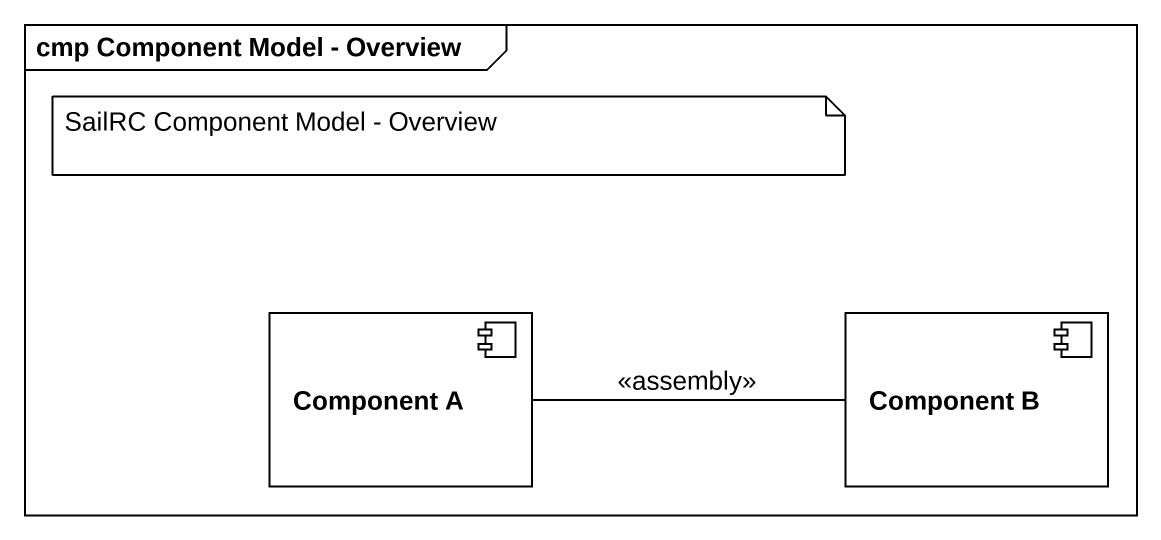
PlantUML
@startuml
mainframe cmp Component Model - Overview
component "Component A" as Component_A
component "Component B" as Component_B
Component_A -right- Component_B : <<assembly>>
note as N1
  SailRC Component Model - Overview
end note
@enduml
